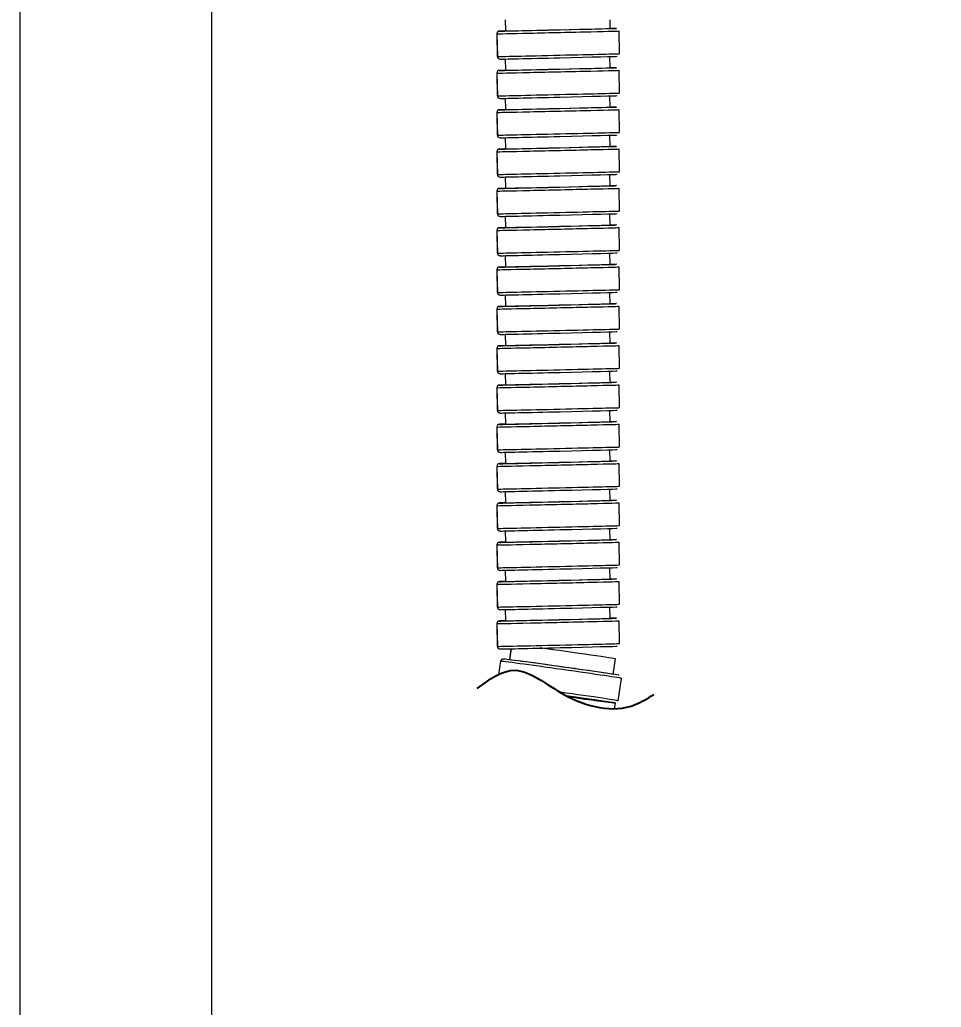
# Model space of a CAD drawing. Header units: millimetres. Extents: x 11618 to 13994, y -5897 to -2537.
# Drawn here: x 12320.3 to 12425.8, y -4304.2 to -4191.2 of the extents above; entities that cross this region are included whole.
import ezdxf

# ---------------------------------------------------------------- set-up
doc = ezdxf.new("R2010")
doc.units = ezdxf.units.MM
doc.layers.add('DIM', color=3, linetype='Continuous', lineweight=13)
doc.styles.get("Standard").update_dxf_attribs({"font": 'arial.ttf'})
doc.dimstyles.get("Standard").update_dxf_attribs({"dimtxt": 0.18, "dimasz": 0.18, "dimexe": 0.18, "dimexo": 0.0625, "dimgap": 0.09, "dimtad": 0, "dimtih": 1, "dimtoh": 1, "dimdec": 1, "dimdsep": 46, "dimtxsty": 'Standard', "dimcen": 0.09, "dimadec": 0, "dimazin": 0, "dimtfac": 1, "dimtdec": 1, "dimtofl": 0, "dimtmove": 0, "dimatfit": 3, "dimfxl": 1, "dimtolj": 1, "dimtzin": 0, "dimarcsym": 0})

# ---------------------------------------------------------------- blocks, each defined once
blk = doc.blocks.new('*D7')
at = {"layer": 'Defpoints', "color": 0, "transparency": 16777216}
for p in [(12331.32, -3489.71), (12736.44, -5533.88), (12816.95, -5533.88)]:
    blk.add_point(p, dxfattribs=at)
at = {"layer": 'DIM', "color": 0, "lineweight": -2, "transparency": 16777216}
for p, q in [((12331.38, -3489.71), (12817.13, -3489.71)), ((12816.95, -3507.71), (12816.95, -4495)), ((12816.95, -5515.88), (12816.95, -4528.59)), ((12736.5, -5533.88), (12817.13, -5533.88))]:
    blk.add_line(p, q, dxfattribs=at)
at = {"layer": 'DIM', "color": 0, "transparency": 16777216}
for points in [[(12813.95, -3507.71), (12819.95, -3507.71), (12816.95, -3489.71)], [(12813.95, -5515.88), (12819.95, -5515.88), (12816.95, -5533.88)]]:
    blk.add_solid(points, dxfattribs=at)
at = {"layer": 'DIM', "color": 3, "transparency": 16777216, "insert": (12816.95, -4511.8), "char_height": 18, "attachment_point": 5}
blk.add_mtext('\\A1;(2280)', dxfattribs=at)

msp = doc.modelspace()

# ---------------------------------------------------------------- linework, layer by layer
at = {"linetype": 'Continuous', "lineweight": 18}
for p, q in [((12320.32, -4184.88), (12320.32, -4654)), ((12342.32, -4654), (12342.32, -4184.87)), ((12375.91, -4191.16), (12375.94, -4192.44)), ((12387.93, -4192.16), (12387.91, -4191.16)), ((12388.62, -4192.15), (12387.93, -4192.16)), ((12374.94, -4192.77), (12375, -4195.37)), ((12374.94, -4192.77), (12374.95, -4192.77)), ((12375.23, -4192.46), (12375.24, -4192.46)), ((12375.94, -4192.44), (12375.25, -4192.46)), ((12375.94, -4192.44), (12375.94, -4192.44)), ((12389, -4195.04), (12388.94, -4192.44)), ((12375, -4195.37), (12375.01, -4195.37)), ((12375.91, -4195.65), (12375.94, -4196.94)), ((12387.93, -4196.66), (12387.9, -4195.37)), ((12388.62, -4196.65), (12387.93, -4196.66)), ((12374.94, -4197.27), (12375, -4199.87)), ((12374.94, -4197.27), (12374.95, -4197.27)), ((12375.23, -4196.96), (12375.24, -4196.96)), ((12375.94, -4196.94), (12375.25, -4196.96)), ((12375.94, -4196.94), (12375.94, -4196.94)), ((12389, -4199.54), (12388.94, -4196.94)), ((12375, -4199.87), (12375.01, -4199.87)), ((12375.91, -4200.15), (12375.94, -4201.44)), ((12387.93, -4201.16), (12387.9, -4199.87)), ((12388.62, -4201.15), (12387.93, -4201.16)), ((12374.94, -4201.77), (12375, -4204.37)), ((12374.94, -4201.77), (12374.95, -4201.77)), ((12375.23, -4201.46), (12375.24, -4201.46)), ((12375.94, -4201.44), (12375.25, -4201.46)), ((12375.94, -4201.44), (12375.94, -4201.44)), ((12389, -4204.04), (12388.94, -4201.44)), ((12375, -4204.37), (12375.01, -4204.37)), ((12375.91, -4204.65), (12375.94, -4205.94)), ((12387.93, -4205.66), (12387.9, -4204.37)), ((12388.62, -4205.65), (12387.93, -4205.66)), ((12374.94, -4206.27), (12375, -4208.87)), ((12374.94, -4206.27), (12374.95, -4206.27)), ((12375.23, -4205.96), (12375.24, -4205.96)), ((12375.94, -4205.94), (12375.25, -4205.96)), ((12375.94, -4205.94), (12375.94, -4205.94)), ((12389, -4208.54), (12388.94, -4205.94)), ((12375, -4208.87), (12375.01, -4208.87)), ((12375.91, -4209.15), (12375.94, -4210.44)), ((12387.93, -4210.16), (12387.9, -4208.87)), ((12388.62, -4210.15), (12387.93, -4210.16)), ((12374.94, -4210.77), (12375, -4213.37)), ((12374.94, -4210.77), (12374.95, -4210.77)), ((12375.23, -4210.46), (12375.24, -4210.46)), ((12375.94, -4210.44), (12375.25, -4210.46)), ((12375.94, -4210.44), (12375.94, -4210.44)), ((12389, -4213.04), (12388.94, -4210.44)), ((12375, -4213.37), (12375.01, -4213.37)), ((12375.91, -4213.65), (12375.94, -4214.94)), ((12387.93, -4214.66), (12387.9, -4213.37)), ((12388.62, -4214.65), (12387.93, -4214.66)), ((12374.94, -4215.27), (12375, -4217.87)), ((12374.94, -4215.27), (12374.95, -4215.27)), ((12375.23, -4214.96), (12375.24, -4214.96)), ((12375.94, -4214.94), (12375.25, -4214.96)), ((12375.94, -4214.94), (12375.94, -4214.94)), ((12389, -4217.54), (12388.94, -4214.94)), ((12375, -4217.87), (12375.01, -4217.87)), ((12375.91, -4218.15), (12375.94, -4219.44)), ((12387.93, -4219.16), (12387.9, -4217.87)), ((12388.62, -4219.15), (12387.93, -4219.16)), ((12374.94, -4219.77), (12375, -4222.37)), ((12374.94, -4219.77), (12374.95, -4219.77)), ((12375.23, -4219.46), (12375.24, -4219.46)), ((12375.94, -4219.44), (12375.25, -4219.46)), ((12375.94, -4219.44), (12375.94, -4219.44)), ((12389, -4222.04), (12388.94, -4219.44)), ((12375, -4222.37), (12375.01, -4222.37)), ((12375.91, -4222.65), (12375.94, -4223.94)), ((12387.93, -4223.66), (12387.9, -4222.37)), ((12375.94, -4223.94), (12375.25, -4223.96)), ((12375.94, -4223.94), (12375.94, -4223.94)), ((12388.62, -4223.65), (12387.93, -4223.66)), ((12374.94, -4224.27), (12375, -4226.87)), ((12374.94, -4224.27), (12374.95, -4224.27)), ((12375.23, -4223.96), (12375.24, -4223.96)), ((12389, -4226.54), (12388.94, -4223.94)), ((12375, -4226.87), (12375.01, -4226.87)), ((12375.91, -4227.15), (12375.94, -4228.44)), ((12387.93, -4228.16), (12387.9, -4226.87)), ((12375.94, -4228.44), (12375.25, -4228.46)), ((12375.94, -4228.44), (12375.94, -4228.44)), ((12388.62, -4228.15), (12387.93, -4228.16)), ((12389, -4231.04), (12388.94, -4228.44)), ((12374.94, -4228.77), (12375, -4231.37)), ((12374.94, -4228.77), (12374.95, -4228.77)), ((12375.23, -4228.46), (12375.24, -4228.46)), ((12375, -4231.37), (12375.01, -4231.37)), ((12375.91, -4231.65), (12375.94, -4232.94)), ((12387.93, -4232.66), (12387.9, -4231.37)), ((12375.23, -4232.96), (12375.24, -4232.96)), ((12375.94, -4232.94), (12375.25, -4232.96)), ((12375.94, -4232.94), (12375.94, -4232.94)), ((12388.62, -4232.65), (12387.93, -4232.66)), ((12389, -4235.54), (12388.94, -4232.94)), ((12374.94, -4233.27), (12375, -4235.87)), ((12374.94, -4233.27), (12374.95, -4233.27)), ((12375, -4235.87), (12375.01, -4235.87)), ((12375.91, -4236.15), (12375.94, -4237.44)), ((12387.93, -4237.16), (12387.9, -4235.87)), ((12375.23, -4237.46), (12375.24, -4237.46)), ((12375.94, -4237.44), (12375.25, -4237.46)), ((12375.94, -4237.44), (12375.94, -4237.44)), ((12388.62, -4237.15), (12387.93, -4237.16)), ((12389, -4240.04), (12388.94, -4237.44)), ((12374.94, -4237.77), (12375, -4240.37)), ((12374.94, -4237.77), (12374.95, -4237.77)), ((12375, -4240.37), (12375.01, -4240.37)), ((12375.91, -4240.65), (12375.94, -4241.94)), ((12387.93, -4241.66), (12387.9, -4240.37)), ((12375.23, -4241.96), (12375.24, -4241.96)), ((12375.94, -4241.94), (12375.25, -4241.96)), ((12375.94, -4241.94), (12375.94, -4241.94)), ((12388.62, -4241.65), (12387.93, -4241.66)), ((12389, -4244.54), (12388.94, -4241.94)), ((12374.94, -4242.27), (12375, -4244.87)), ((12374.94, -4242.27), (12374.95, -4242.27)), ((12375, -4244.87), (12375.01, -4244.87)), ((12375.91, -4245.15), (12375.94, -4246.44)), ((12387.93, -4246.16), (12387.9, -4244.87)), ((12375.23, -4246.46), (12375.24, -4246.46)), ((12375.94, -4246.44), (12375.25, -4246.46)), ((12375.94, -4246.44), (12375.94, -4246.44)), ((12388.62, -4246.15), (12387.93, -4246.16)), ((12389, -4249.04), (12388.94, -4246.44)), ((12374.94, -4246.77), (12375, -4249.37)), ((12374.94, -4246.77), (12374.95, -4246.77)), ((12375, -4249.37), (12375.01, -4249.37)), ((12375.91, -4249.65), (12375.94, -4250.94)), ((12387.93, -4250.66), (12387.9, -4249.37)), ((12375.23, -4250.96), (12375.24, -4250.96)), ((12375.94, -4250.94), (12375.25, -4250.96)), ((12375.94, -4250.94), (12375.94, -4250.94)), ((12388.62, -4250.65), (12387.93, -4250.66)), ((12389, -4253.54), (12388.94, -4250.94)), ((12374.94, -4251.27), (12375, -4253.87)), ((12374.94, -4251.27), (12374.95, -4251.27)), ((12375, -4253.87), (12375.01, -4253.87)), ((12375.91, -4254.15), (12375.94, -4255.44)), ((12387.93, -4255.16), (12387.9, -4253.87)), ((12375.23, -4255.46), (12375.24, -4255.46)), ((12375.94, -4255.44), (12375.25, -4255.46)), ((12375.94, -4255.44), (12375.94, -4255.44)), ((12388.62, -4255.15), (12387.93, -4255.16)), ((12389, -4258.04), (12388.94, -4255.44)), ((12374.94, -4255.77), (12375, -4258.37)), ((12374.94, -4255.77), (12374.95, -4255.77)), ((12375, -4258.37), (12375.01, -4258.37)), ((12375.91, -4258.65), (12375.94, -4259.94)), ((12387.93, -4259.66), (12387.9, -4258.37)), ((12375.23, -4259.96), (12375.24, -4259.96)), ((12375.94, -4259.94), (12375.25, -4259.96)), ((12375.94, -4259.94), (12375.94, -4259.94)), ((12388.62, -4259.65), (12387.93, -4259.66)), ((12389, -4262.54), (12388.94, -4259.94)), ((12374.94, -4260.27), (12375, -4262.87)), ((12374.94, -4260.27), (12374.95, -4260.27)), ((12375, -4262.87), (12375.01, -4262.87)), ((12376.57, -4263.14), (12376.39, -4264.4)), ((12375.36, -4264.57), (12375.15, -4266.08)), ((12375.37, -4264.57), (12375.36, -4264.57)), ((12377.02, -4264.48), (12376.4, -4264.4)), ((12388.28, -4266.07), (12388.53, -4264.3)), ((12388.27, -4266.07), (12387.65, -4265.97)), ((12388.86, -4269.1), (12389.22, -4266.53)), ((12388.44, -4270), (12388.53, -4269.36))]:
    msp.add_line(p, q, dxfattribs=at)
at = {"linetype": 'Continuous', "lineweight": 13}
for p, q in [((12375.91, -4191.16), (12375.94, -4192.44)), ((12387.93, -4192.16), (12388.63, -4192.15)), ((12388.64, -4192.15), (12388.63, -4192.15)), ((12374.95, -4192.77), (12375.01, -4195.37)), ((12375.23, -4192.46), (12375.24, -4192.46)), ((12375.94, -4192.44), (12375.24, -4192.46)), ((12375.91, -4195.65), (12375.94, -4196.94)), ((12387.93, -4196.66), (12388.63, -4196.65)), ((12388.64, -4196.65), (12388.63, -4196.65)), ((12374.95, -4197.27), (12375.01, -4199.87)), ((12375.23, -4196.96), (12375.24, -4196.96)), ((12375.94, -4196.94), (12375.24, -4196.96)), ((12375.91, -4200.15), (12375.94, -4201.44)), ((12387.93, -4201.16), (12388.63, -4201.15)), ((12388.64, -4201.15), (12388.63, -4201.15)), ((12374.95, -4201.77), (12375.01, -4204.37)), ((12375.23, -4201.46), (12375.24, -4201.46)), ((12375.94, -4201.44), (12375.24, -4201.46)), ((12375.91, -4204.65), (12375.94, -4205.94)), ((12387.93, -4205.66), (12388.63, -4205.65)), ((12388.64, -4205.65), (12388.63, -4205.65)), ((12374.95, -4206.27), (12375.01, -4208.87)), ((12375.23, -4205.96), (12375.24, -4205.96)), ((12375.94, -4205.94), (12375.24, -4205.96)), ((12375.91, -4209.15), (12375.94, -4210.44)), ((12387.93, -4210.16), (12388.63, -4210.15)), ((12388.64, -4210.15), (12388.63, -4210.15)), ((12374.95, -4210.77), (12375.01, -4213.37)), ((12375.23, -4210.46), (12375.24, -4210.46)), ((12375.94, -4210.44), (12375.24, -4210.46)), ((12375.91, -4213.65), (12375.94, -4214.94)), ((12387.93, -4214.66), (12388.63, -4214.65)), ((12388.64, -4214.65), (12388.63, -4214.65)), ((12374.95, -4215.27), (12375.01, -4217.87)), ((12375.23, -4214.96), (12375.24, -4214.96)), ((12375.94, -4214.94), (12375.24, -4214.96)), ((12375.91, -4218.15), (12375.94, -4219.44)), ((12387.93, -4219.16), (12388.63, -4219.15)), ((12388.64, -4219.15), (12388.63, -4219.15)), ((12374.95, -4219.77), (12375.01, -4222.37)), ((12375.23, -4219.46), (12375.24, -4219.46)), ((12375.94, -4219.44), (12375.24, -4219.46)), ((12375.91, -4222.65), (12375.94, -4223.94)), ((12375.94, -4223.94), (12375.24, -4223.96)), ((12387.93, -4223.66), (12388.63, -4223.65)), ((12388.64, -4223.65), (12388.63, -4223.65)), ((12374.95, -4224.27), (12375.01, -4226.87)), ((12375.23, -4223.96), (12375.24, -4223.96)), ((12375.91, -4227.15), (12375.94, -4228.44)), ((12375.94, -4228.44), (12375.24, -4228.46)), ((12387.93, -4228.16), (12388.63, -4228.15)), ((12388.64, -4228.15), (12388.63, -4228.15)), ((12374.95, -4228.77), (12375.01, -4231.37)), ((12375.23, -4228.46), (12375.24, -4228.46)), ((12375.91, -4231.65), (12375.94, -4232.94)), ((12375.23, -4232.96), (12375.24, -4232.96)), ((12375.94, -4232.94), (12375.24, -4232.96)), ((12387.93, -4232.66), (12388.63, -4232.65)), ((12388.64, -4232.65), (12388.63, -4232.65)), ((12374.95, -4233.27), (12375.01, -4235.87)), ((12375.91, -4236.15), (12375.94, -4237.44)), ((12375.23, -4237.46), (12375.24, -4237.46)), ((12375.94, -4237.44), (12375.24, -4237.46)), ((12387.93, -4237.16), (12388.63, -4237.15)), ((12388.64, -4237.15), (12388.63, -4237.15)), ((12374.95, -4237.77), (12375.01, -4240.37)), ((12375.91, -4240.65), (12375.94, -4241.94)), ((12375.23, -4241.96), (12375.24, -4241.96)), ((12375.94, -4241.94), (12375.24, -4241.96)), ((12387.93, -4241.66), (12388.63, -4241.65)), ((12388.64, -4241.65), (12388.63, -4241.65)), ((12374.95, -4242.27), (12375.01, -4244.87)), ((12375.91, -4245.15), (12375.94, -4246.44)), ((12375.23, -4246.46), (12375.24, -4246.46)), ((12375.94, -4246.44), (12375.24, -4246.46)), ((12387.93, -4246.16), (12388.63, -4246.15)), ((12388.64, -4246.15), (12388.63, -4246.15)), ((12374.95, -4246.77), (12375.01, -4249.37)), ((12375.91, -4249.65), (12375.94, -4250.94)), ((12375.23, -4250.96), (12375.24, -4250.96)), ((12375.94, -4250.94), (12375.24, -4250.96)), ((12387.93, -4250.66), (12388.63, -4250.65)), ((12388.64, -4250.65), (12388.63, -4250.65)), ((12374.95, -4251.27), (12375.01, -4253.87)), ((12375.91, -4254.15), (12375.94, -4255.44)), ((12375.23, -4255.46), (12375.24, -4255.46)), ((12375.94, -4255.44), (12375.24, -4255.46)), ((12387.93, -4255.16), (12388.63, -4255.15)), ((12388.64, -4255.15), (12388.63, -4255.15)), ((12374.95, -4255.77), (12375.01, -4258.37)), ((12375.91, -4258.65), (12375.94, -4259.94)), ((12375.23, -4259.96), (12375.24, -4259.96)), ((12375.94, -4259.94), (12375.24, -4259.96)), ((12387.93, -4259.66), (12388.63, -4259.65)), ((12388.64, -4259.65), (12388.63, -4259.65)), ((12374.95, -4260.27), (12375.01, -4262.87)), ((12376.58, -4263.14), (12376.4, -4264.4)), ((12375.37, -4264.57), (12375.15, -4266.08))]:
    msp.add_line(p, q, dxfattribs=at)
at = {"linetype": 'Continuous', "lineweight": 18}
for centre, major_axis, ratio, start_param, end_param in [((12381.94, -4192.31), (-6.7, -0.16), 0.001092, 0.046902, 3.144747), ((12381.93, -4192.3), (-6, -0.14), 0.001092, 0.046902, 3.141569), ((12381.94, -4192.31), (-6.7, -0.16), 0.001092, 3.188495, 3.216525), ((12381.94, -4192.61), (-7, -0.16), 0.001092, 0.046902, 3.188495), ((12382, -4195.21), (-7, -0.16), 0.001092, 0.046902, 3.141504), ((12382.01, -4195.51), (-6.7, -0.16), 0.001092, 0.046902, 3.14737), ((12381.94, -4196.81), (-6.7, -0.16), 0.001092, 0.046902, 3.144747), ((12381.93, -4196.8), (-6, -0.14), 0.001092, 0.046902, 3.141569), ((12381.94, -4196.81), (-6.7, -0.16), 0.001092, 3.188495, 3.216525), ((12381.94, -4197.11), (-7, -0.16), 0.001092, 0.046902, 3.188495), ((12382, -4199.71), (-7, -0.16), 0.001092, 0.046902, 3.141504), ((12382.01, -4200.01), (-6.7, -0.16), 0.001092, 0.046902, 3.14737), ((12381.94, -4201.31), (-6.7, -0.16), 0.001092, 0.046902, 3.144747), ((12381.93, -4201.3), (-6, -0.14), 0.001092, 0.046902, 3.141569), ((12381.94, -4201.31), (-6.7, -0.16), 0.001092, 3.188495, 3.216525), ((12381.94, -4201.61), (-7, -0.16), 0.001092, 0.046902, 3.188495), ((12382, -4204.21), (-7, -0.16), 0.001092, 0.046902, 3.141504), ((12382.01, -4204.51), (-6.7, -0.16), 0.001092, 0.046902, 3.14737), ((12381.94, -4205.81), (-6.7, -0.16), 0.001092, 0.046902, 3.144747), ((12381.93, -4205.8), (-6, -0.14), 0.001092, 0.046902, 3.141569), ((12381.94, -4205.81), (-6.7, -0.16), 0.001092, 3.188495, 3.216525), ((12381.94, -4206.11), (-7, -0.16), 0.001092, 0.046902, 3.188495), ((12382, -4208.71), (-7, -0.16), 0.001092, 0.046902, 3.141504), ((12382.01, -4209.01), (-6.7, -0.16), 0.001092, 0.046902, 3.14737), ((12381.94, -4210.31), (-6.7, -0.16), 0.001092, 0.046902, 3.144747), ((12381.93, -4210.3), (-6, -0.14), 0.001092, 0.046902, 3.141569), ((12381.94, -4210.31), (-6.7, -0.16), 0.001092, 3.188495, 3.216525), ((12381.94, -4210.61), (-7, -0.16), 0.001092, 0.046902, 3.188495), ((12382, -4213.21), (-7, -0.16), 0.001092, 0.046902, 3.141504), ((12382.01, -4213.51), (-6.7, -0.16), 0.001092, 0.046902, 3.14737), ((12381.94, -4214.81), (-6.7, -0.16), 0.001092, 0.046902, 3.144747), ((12381.93, -4214.8), (-6, -0.14), 0.001092, 0.046902, 3.141569), ((12381.94, -4214.81), (-6.7, -0.16), 0.001092, 3.188495, 3.216525), ((12381.94, -4215.11), (-7, -0.16), 0.001092, 0.046902, 3.188495), ((12382, -4217.71), (-7, -0.16), 0.001092, 0.046902, 3.141504), ((12382.01, -4218.01), (-6.7, -0.16), 0.001092, 0.046902, 3.14737), ((12381.94, -4219.31), (-6.7, -0.16), 0.001092, 0.046902, 3.144747), ((12381.93, -4219.3), (-6, -0.14), 0.001092, 0.046902, 3.141569), ((12381.94, -4219.31), (-6.7, -0.16), 0.001092, 3.188495, 3.216525), ((12381.94, -4219.61), (-7, -0.16), 0.001092, 0.046902, 3.188495), ((12382, -4222.21), (-7, -0.16), 0.001092, 0.046902, 3.141504), ((12382.01, -4222.51), (-6.7, -0.16), 0.001092, 0.046902, 3.14737), ((12381.94, -4223.81), (-6.7, -0.16), 0.001092, 0.046902, 3.144747), ((12381.93, -4223.8), (-6, -0.14), 0.001092, 0.046902, 3.141569), ((12381.94, -4223.81), (-6.7, -0.16), 0.001092, 3.188495, 3.216525), ((12381.94, -4224.11), (-7, -0.16), 0.001092, 0.046902, 3.188495), ((12382, -4226.71), (-7, -0.16), 0.001092, 0.046902, 3.141504), ((12382.01, -4227.01), (-6.7, -0.16), 0.001092, 0.046902, 3.14737), ((12381.94, -4228.61), (-7, -0.16), 0.001092, 0.046902, 3.188495), ((12381.94, -4228.31), (-6.7, -0.16), 0.001092, 0.046902, 3.144747), ((12381.93, -4228.3), (-6, -0.14), 0.001092, 0.046902, 3.141569), ((12381.94, -4228.31), (-6.7, -0.16), 0.001092, 3.188495, 3.216525), ((12382, -4231.21), (-7, -0.16), 0.001092, 0.046902, 3.141504), ((12382.01, -4231.51), (-6.7, -0.16), 0.001092, 0.046902, 3.14737), ((12381.94, -4233.11), (-7, -0.16), 0.001092, 0.046902, 3.188495), ((12381.94, -4232.81), (-6.7, -0.16), 0.001092, 0.046902, 3.144747), ((12381.93, -4232.8), (-6, -0.14), 0.001092, 0.046902, 3.141569), ((12381.94, -4232.81), (-6.7, -0.16), 0.001092, 3.188495, 3.216525), ((12382, -4235.71), (-7, -0.16), 0.001092, 0.046902, 3.141504), ((12382.01, -4236.01), (-6.7, -0.16), 0.001092, 0.046902, 3.14737), ((12381.94, -4237.61), (-7, -0.16), 0.001092, 0.046902, 3.188495), ((12381.94, -4237.31), (-6.7, -0.16), 0.001092, 0.046902, 3.144747), ((12381.93, -4237.3), (-6, -0.14), 0.001092, 0.046902, 3.141569), ((12381.94, -4237.31), (-6.7, -0.16), 0.001092, 3.188495, 3.216525), ((12382, -4240.21), (-7, -0.16), 0.001092, 0.046902, 3.141504), ((12382.01, -4240.51), (-6.7, -0.16), 0.001092, 0.046902, 3.14737), ((12381.94, -4242.11), (-7, -0.16), 0.001092, 0.046902, 3.188495), ((12381.94, -4241.81), (-6.7, -0.16), 0.001092, 0.046902, 3.144747), ((12381.93, -4241.8), (-6, -0.14), 0.001092, 0.046902, 3.141569), ((12381.94, -4241.81), (-6.7, -0.16), 0.001092, 3.188495, 3.216525), ((12382, -4244.71), (-7, -0.16), 0.001092, 0.046902, 3.141504), ((12382.01, -4245.01), (-6.7, -0.16), 0.001092, 0.046902, 3.14737), ((12381.94, -4246.61), (-7, -0.16), 0.001092, 0.046902, 3.188495), ((12381.94, -4246.31), (-6.7, -0.16), 0.001092, 0.046902, 3.144747), ((12381.93, -4246.3), (-6, -0.14), 0.001092, 0.046902, 3.141569), ((12381.94, -4246.31), (-6.7, -0.16), 0.001092, 3.188495, 3.216525), ((12382, -4249.21), (-7, -0.16), 0.001092, 0.046902, 3.141504), ((12382.01, -4249.51), (-6.7, -0.16), 0.001092, 0.046902, 3.14737), ((12381.94, -4251.11), (-7, -0.16), 0.001092, 0.046902, 3.188495), ((12381.94, -4250.81), (-6.7, -0.16), 0.001092, 0.046902, 3.144747), ((12381.93, -4250.8), (-6, -0.14), 0.001092, 0.046902, 3.141569), ((12381.94, -4250.81), (-6.7, -0.16), 0.001092, 3.188495, 3.216525), ((12382, -4253.71), (-7, -0.16), 0.001092, 0.046902, 3.141504), ((12382.01, -4254.01), (-6.7, -0.16), 0.001092, 0.046902, 3.14737), ((12381.94, -4255.61), (-7, -0.16), 0.001092, 0.046902, 3.188495), ((12381.94, -4255.31), (-6.7, -0.16), 0.001092, 0.046902, 3.144747), ((12381.93, -4255.3), (-6, -0.14), 0.001092, 0.046902, 3.141569), ((12381.94, -4255.31), (-6.7, -0.16), 0.001092, 3.188495, 3.216525), ((12382, -4258.21), (-7, -0.16), 0.001092, 0.046902, 3.141504), ((12382.01, -4258.51), (-6.7, -0.16), 0.001092, 0.046902, 3.14737), ((12381.94, -4260.11), (-7, -0.16), 0.001092, 0.046902, 3.188495), ((12381.94, -4259.81), (-6.7, -0.16), 0.001092, 0.046902, 3.144747), ((12381.93, -4259.8), (-6, -0.14), 0.001092, 0.046902, 3.141569), ((12381.94, -4259.81), (-6.7, -0.16), 0.001092, 3.188495, 3.216525), ((12382, -4262.71), (-7, -0.16), 0.001092, 0.046902, 3.141504), ((12382.01, -4263.01), (-6.7, -0.16), 0.001092, 0.046902, 3.14737), ((12382.58, -4263.46), (-5.94, 0.84), 0.00654, 3.141612, 5.175753), ((12382.29, -4265.55), (-6.93, 0.98), 0.00654, 3.141623, 6.236728), ((12382.33, -4265.25), (-6.64, 0.93), 0.00654, 3.134214, 6.236728), ((12382.33, -4265.24), (-5.94, 0.84), 0.00654, 3.606282, 5.818454), ((12381.93, -4268.12), (-6.93, 0.98), 0.00654, 3.095135, 4.674135), ((12381.89, -4268.42), (-6.63, 0.93), 0.00654, 3.262067, 4.554904)]:
    msp.add_ellipse(centre, major_axis=major_axis, ratio=ratio, start_param=start_param, end_param=end_param, dxfattribs=at)
at = {"linetype": 'Continuous', "lineweight": 13}
for centre, major_axis, ratio, start_param, end_param in [((12375.25, -4192.76), (0, 0.3), 0.9989, 0.03789, 1.594093), ((12375.31, -4195.36), (0, 0.3), 0.9989, 1.594093, 3.164889), ((12375.25, -4197.26), (0, 0.3), 0.9989, 0.03789, 1.594093), ((12375.31, -4199.86), (0, 0.3), 0.9989, 1.594093, 3.164889), ((12375.25, -4201.76), (0, 0.3), 0.9989, 0.03789, 1.594093), ((12375.31, -4204.36), (0, 0.3), 0.9989, 1.594093, 3.164889), ((12375.25, -4206.26), (0, 0.3), 0.9989, 0.03789, 1.594093), ((12375.31, -4208.86), (0, 0.3), 0.9989, 1.594093, 3.164889), ((12375.25, -4210.76), (0, 0.3), 0.9989, 0.03789, 1.594093), ((12375.31, -4213.36), (0, 0.3), 0.9989, 1.594093, 3.164889), ((12375.25, -4215.26), (0, 0.3), 0.9989, 0.03789, 1.594093), ((12375.31, -4217.86), (0, 0.3), 0.9989, 1.594093, 3.164889), ((12375.25, -4219.76), (0, 0.3), 0.9989, 0.03789, 1.594093), ((12375.31, -4222.36), (0, 0.3), 0.9989, 1.594093, 3.164889), ((12375.25, -4224.26), (0, 0.3), 0.9989, 0.03789, 1.594093), ((12375.31, -4226.86), (0, 0.3), 0.9989, 1.594093, 3.164889), ((12375.25, -4228.76), (0, 0.3), 0.9989, 0.03789, 1.594093), ((12375.31, -4231.36), (0, 0.3), 0.9989, 1.594093, 3.164889), ((12375.25, -4233.26), (0, 0.3), 0.9989, 0.03789, 1.594093), ((12375.31, -4235.86), (0, 0.3), 0.9989, 1.594093, 3.164889), ((12375.25, -4237.76), (0, 0.3), 0.9989, 0.03789, 1.594093), ((12375.31, -4240.36), (0, 0.3), 0.9989, 1.594093, 3.164889), ((12375.25, -4242.26), (0, 0.3), 0.9989, 0.03789, 1.594093), ((12375.31, -4244.86), (0, 0.3), 0.9989, 1.594093, 3.164889), ((12375.25, -4246.76), (0, 0.3), 0.9989, 0.03789, 1.594093), ((12375.31, -4249.36), (0, 0.3), 0.9989, 1.594093, 3.164889), ((12375.25, -4251.26), (0, 0.3), 0.9989, 0.03789, 1.594093), ((12375.31, -4253.86), (0, 0.3), 0.9989, 1.594093, 3.164889), ((12375.25, -4255.76), (0, 0.3), 0.9989, 0.03789, 1.594093), ((12375.31, -4258.36), (0, 0.3), 0.9989, 1.594093, 3.164889), ((12375.25, -4260.26), (0, 0.3), 0.9989, 0.03789, 1.594093), ((12375.31, -4262.86), (0, 0.3), 0.9989, 1.594093, 3.164889), ((12375.66, -4264.62), (0, 0.3), 0.9989, 6.157867, 7.71407), ((12381.89, -4268.42), (-6.63, 0.93), 0.00654, 8.048908, 9.211389)]:
    msp.add_ellipse(centre, major_axis=major_axis, ratio=ratio, start_param=start_param, end_param=end_param, dxfattribs=at)
at = {"linetype": 'Continuous'}
msp.add_open_spline([(12372.69, -4267.7), (12374.12, -4266.63), (12377.23, -4264.32), (12382.8, -4269.17), (12389.08, -4270.78), (12392.22, -4268.81), (12392.91, -4268.38)], degree=3, knots=[1.180881, 1.180881, 1.180881, 1.180881, 4.020586, 7.346143, 11.488698, 12.657431, 12.657431, 12.657431, 12.657431], dxfattribs=at)
msp.add_open_spline([(12382.64, -4268.37), (12382.64, -4268.37), (12382.64, -4268.37), (12382.64, -4268.37)], degree=3, dxfattribs=at)
at = {"linetype": 'Continuous', "lineweight": 18}
msp.add_rational_spline([(12382.94, -4268.53), (12386.23, -4268.99), (12388.11, -4269.28), (12388.47, -4269.34)], [0.548116522919, 0.564646203395, 0.715274029088, 1], degree=3, dxfattribs=at)
msp.add_open_spline([(12388.47, -4269.34), (12388.5, -4269.35), (12388.52, -4269.35), (12388.53, -4269.35), (12388.53, -4269.36), (12388.53, -4269.36), (12388.53, -4269.36), (12388.53, -4269.36)], degree=3, knots=[0, 0, 0, 0, 0.66569, 0.66569, 0.998535, 0.998535, 1, 1, 1, 1], dxfattribs=at)

# ---------------------------------------------------------------- dimensions: what is measured, and where the dimension line sits
at = {"layer": 'DIM', "color": 3}
dim = msp.add_linear_dim(base=(12816.95, -5533.88), p1=(12331.32, -3489.71), p2=(12736.44, -5533.88), angle=90, text='(2280)', dimstyle='Standard', override={"dimtxt": 18, "dimasz": 18, "dimgap": 5, "dimclrt": 3}, dxfattribs=at)
dim.commit()
dim.dimension.update_dxf_attribs({"geometry": '*D7', "text_midpoint": (12816.95, -4511.8)})

doc.saveas('drawing.dxf')
